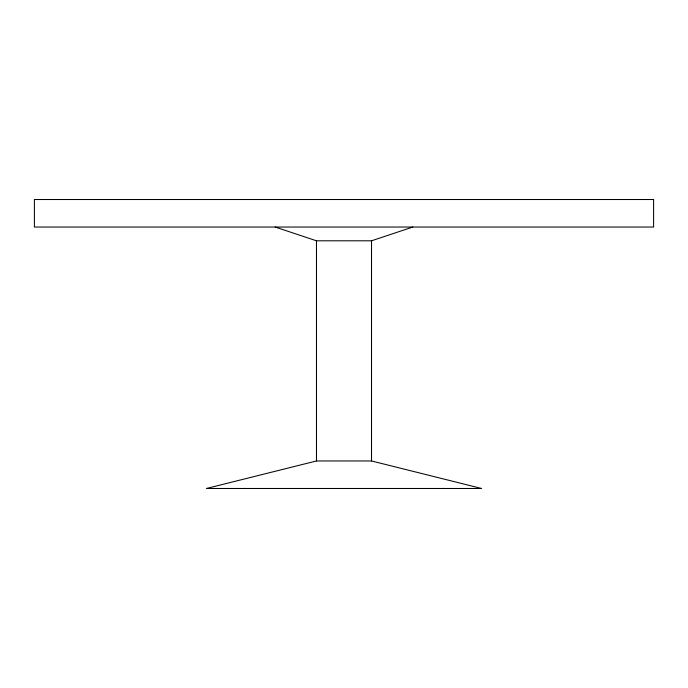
<?xml version="1.0" encoding="UTF-8"?>
<svg xmlns="http://www.w3.org/2000/svg" width="688" height="688" viewBox="0 0 688 688"><rect width="100%" height="100%" fill="white"/><g stroke="black" fill="none" stroke-linecap="round" stroke-linejoin="round"><path stroke-width="1.03" d="M275.2 227.04L316.48 240.8L371.52 240.8L412.8 227.04M316.48 460.96L206.4 488.48L481.6 488.48L371.52 460.96L316.48 460.96L316.48 240.8M371.52 240.8L371.52 460.96M653.6 199.52L34.4 199.52L34.4 227.04L653.6 227.04L653.6 199.52"/></g></svg>
